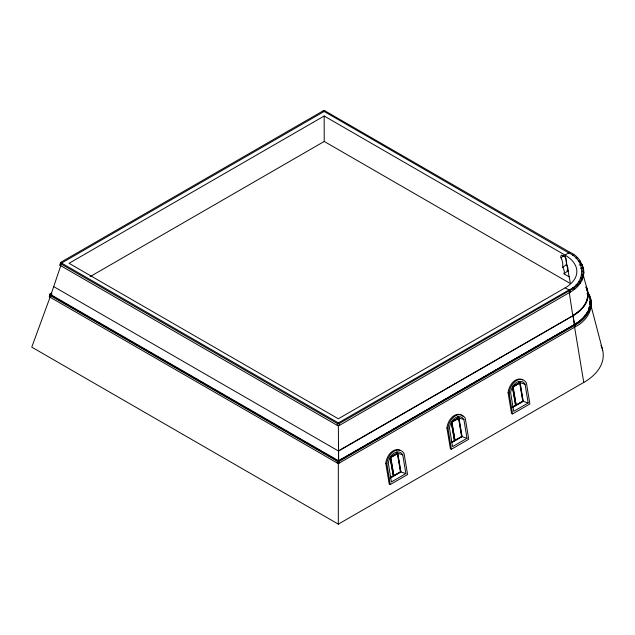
<?xml version="1.0" encoding="UTF-8"?>
<svg xmlns="http://www.w3.org/2000/svg" width="635" height="635" viewBox="0 0 635 635"><rect width="100%" height="100%" fill="white"/><g stroke="black" fill="none" stroke-linecap="round" stroke-linejoin="round"><path stroke-width="0.95" d="M337.312 425.402L337.312 423.481L60.515 263.676L60.515 262.469L323.112 110.855L325.096 110.942L569.73 252.182L565.047 255.095L324.16 116.014L69.048 263.303L338.352 418.79L565.126 287.861L569.913 290.393L570.182 292.156L339.4 425.402L337.312 425.402L59.976 265.279L60.515 262.469L339.4 423.481L569.913 290.393M53.705 286.607L338.336 450.937L573.048 315.674L574.453 324.802L338.59 460.986L338.352 425.037M338.59 460.986L338.598 451.033L573.048 315.674M339.4 425.402L339.4 423.481L337.312 423.481L568.873 290.028C585.954 282.654 585.867 260.255 568.793 252.936L323.112 110.855M568.793 252.936L569.793 252.214C587.319 259.691 587.407 282.789 569.873 290.322L568.873 290.028M580.573 264.684L581.835 264.224C587.55 274.995 580.12 287.171 570.143 292.084L569.143 291.79L570.182 292.156M569.166 276.836L564.055 273.883L564.34 271.669A8.747 3.977 51.2 0 0 563.586 268.93L562.824 267.367L562.713 262.89A17.248 7.842 51.2 0 0 561.022 257.866A5.12 2.334 51.2 0 1 560.903 255.857L561.57 255.04L565.467 257.286M567.341 266.398A8.747 3.977 51.2 0 0 567.19 266.033L566.428 264.47L566.317 259.993M390.271 484.545L386.81 463.645L387.279 461.097A13.089 8.961 -71.6 0 1 402.955 452.049L404.114 453.652L407.575 474.551L390.271 484.545L389.231 484.195L385.77 463.296L386.239 460.748A13.089 8.961 -71.6 0 1 400.463 450.525M451.429 449.231L447.961 428.339L448.437 425.791A13.089 8.961 -71.6 0 1 464.114 416.743L465.264 418.346L468.733 439.245L451.429 449.231L450.39 448.889L446.921 427.99L447.389 425.442A13.089 8.961 -71.6 0 1 463.066 416.393M512.588 413.925L509.119 393.025L509.587 390.485A13.089 8.961 -71.6 0 1 525.264 381.429L526.423 383.04L529.892 403.939L512.588 413.925L511.548 413.575L508.079 392.684L508.548 390.136A13.089 8.961 -71.6 0 1 522.772 379.905M59.976 265.279L60.515 263.676L325.096 110.942M61.016 264.914L50.895 294.95L49.855 295.291L49.316 296.767L337.288 463.026L339.368 463.026L575.5 326.692L575.215 325.001L574.191 324.723L339.185 460.399M50.355 296.418L31.75 347.139L338.328 524.145L583.763 382.445A66.54 38.417 0 0 0 600.98 345.337M561.022 257.866L563.904 255.54M562.824 267.367L566.428 264.47M564.055 273.883L567.658 270.986L567.944 268.764A8.747 3.977 51.2 0 0 567.595 267.121M573.715 254.794L572.714 255.508L573.818 254.873M575.215 325.001C586.708 319.389 596.162 304.379 587.867 292.402M575.485 326.636C587.399 320.961 596.789 305.205 587.843 293.148M587.986 311.015A52.8 30.48 0 0 1 574.238 324.707L579.08 321.786A53.189 30.71 0 0 0 587.542 293.489M577.128 257.723L576.024 258.366L577.215 257.81M51.57 293.1L49.855 294.092L49.316 296.767M52.07 293.957L50.355 294.95L338.328 461.208L574.191 324.723A52.983 30.591 0 0 0 587.526 311.769M90.114 276.63L324.231 141.454L570.444 283.607L565.047 255.095A40.132 23.17 0 0 1 565.126 287.861M397.447 453.176L390.485 456.962L397.447 453.176L396.804 452.287M458.597 417.87L451.644 421.648L458.597 417.87L457.962 416.981M519.755 382.564L512.802 386.342L519.755 382.564L519.112 381.675M390.573 457.47L397.653 453.612L400.669 471.813L393.851 475.75L390.573 457.47L397.653 453.612M452.58 421.664L458.803 418.306L461.828 436.507L455.001 440.444L451.723 422.156L458.803 418.306M512.882 386.85L519.962 383L522.978 401.193L516.16 405.138L512.882 386.85L519.962 383M390.628 477.377L393.446 475.988L390.168 457.7L393.184 475.901M393.589 475.663L400.669 471.813M451.779 442.063L454.596 440.674L451.318 422.394L454.335 440.587M454.747 440.357L461.828 436.507M512.937 406.757L515.755 405.368L512.477 387.088L515.493 405.281M515.898 405.051L522.978 401.193M390.033 477.957L393.446 475.988M452.041 442.15L454.596 440.674M512.342 407.337L515.755 405.368M390.477 477.972L400.915 471.948L405.86 473.591L402.757 454.89L401.899 453.7A11.057 7.572 -71.6 0 0 388.652 461.343L388.302 463.233L391.406 481.941L405.86 473.591M451.636 442.666L462.074 436.642L467.011 438.285L463.907 419.584L463.05 418.394A11.057 7.572 -71.6 0 0 449.81 426.037L449.461 427.926L452.557 446.627L467.011 438.285M512.786 407.36L523.224 401.336L528.169 402.979L525.066 384.27L524.208 383.08A11.057 7.572 -71.6 0 0 510.961 390.731L510.611 392.62L513.715 411.321L528.169 402.979M579.914 260.977L578.66 261.437L579.85 260.882L580.271 262.501M338.328 460.891L337.288 461.24L49.855 295.291L49.855 294.092L339.368 461.24L575.231 325.064L574.556 324.826M338.328 462.677L337.288 463.026L337.288 461.24L339.368 461.24L339.368 463.026L338.328 462.677L338.328 524.145M579.271 265.049L581.874 264.319M580.438 268.407L583.041 267.684L583.446 269.367M581.739 268.049L583.065 267.787M583.462 271.312L582.136 271.47L583.462 271.209L583.851 272.915M583.057 274.828L581.755 274.891L583.081 274.733L583.438 276.471M581.858 278.297L580.604 278.257L581.906 278.193L582.231 279.964M579.89 281.638L578.699 281.511L579.961 281.543L580.247 283.329M573.087 289.187L574.088 289.481L573.786 287.734L572.786 287.441L573.889 287.655L574.191 289.401M574.508 324.779L573.008 315.69C577.437 312.626 583.382 308.166 585.986 302.379C590.375 293.219 584.692 283.353 583.247 274.256M519.263 381.437L520.121 382.627L525.066 384.27M508.079 392.684L509.119 393.025M458.113 416.743L458.97 417.933L463.907 419.584M446.921 427.99L447.961 428.339M396.954 452.056L397.812 453.247L402.757 454.89M385.77 463.296L386.81 463.645M566.991 270.24L568.706 271.232M518.851 381.587L519.494 382.476M457.7 416.893L458.343 417.782M396.542 452.199L397.185 453.096M580.755 263.319L581.723 264.954M587.28 290.909L585.978 287.131M590.891 305.316L602.678 350.266M577.604 286.433L577.271 284.718L576.08 284.591L577.183 284.805L577.517 286.52M574.461 326.35L583.763 382.445M520.121 382.627L523.224 401.336M519.7 382.913L522.724 401.114M513.144 386.937L516.16 405.138M458.97 417.933L462.074 436.642M458.549 418.219L461.566 436.42M451.985 422.243L455.001 440.444M397.812 453.247L400.915 471.948M397.391 453.533L400.407 471.726M390.835 457.557L393.851 475.75M569.285 292.743L572.786 315.579L577.183 312.682A50.808 29.337 0 0 0 586.042 287.123M569.873 290.322L570.143 292.084M324.16 116.014L324.231 141.454M589.256 307.078A52.983 30.591 0 0 1 588.55 309.443M587.121 293.624A52.983 30.591 0 0 1 587.907 295.164M589.343 307.086A52.8 30.48 0 0 1 588.327 310.237M587.184 293.616A52.8 30.48 0 0 1 587.978 295.156M589.725 301.482A52.8 30.48 0 0 1 589.725 304.689M586.399 287.012A51.197 29.559 0 0 1 573 315.69M565.491 257.04A17.248 7.842 51.2 0 1 566.102 259.032"/></g></svg>
